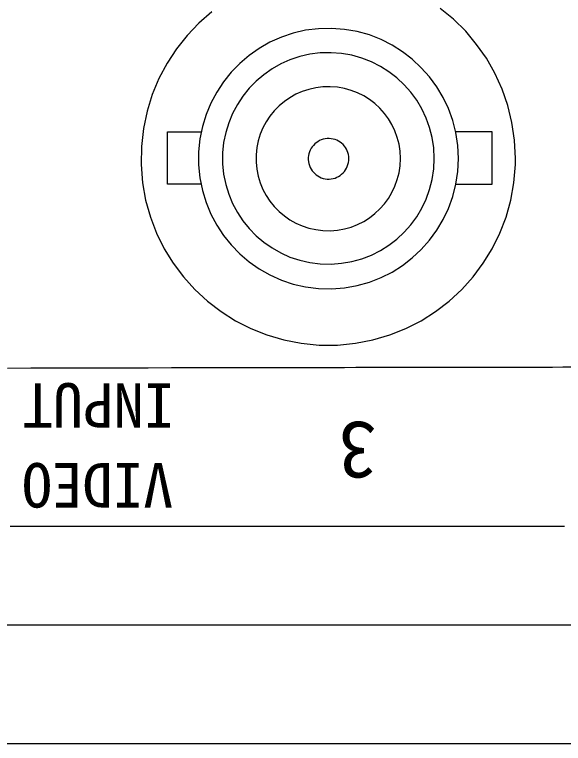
# Model space of a CAD drawing. Units: millimetres on the paper. Extents: x -139 to 141, y -98 to 91.
# Drawn here: x 16.34 to 21.14, y 60.87 to 67.25 of the extents above; entities that cross this region are included whole.
import ezdxf
from ezdxf.enums import TextEntityAlignment as Align

# ---------------------------------------------------------------- set-up
doc = ezdxf.new("R2010")
doc.units = ezdxf.units.MM
doc.layers.add('0-1_外形線', color=4, linetype='Continuous')
doc.styles.add('ＭＳ ゴシック', font='')
doc.styles.get('ＭＳ ゴシック').set_extended_font_data('MS Gothic')

msp = doc.modelspace()

# ---------------------------------------------------------------- linework, layer by layer
at = {"layer": '0-1_外形線'}
msp.add_line((-35.379, 60.871), (39.3, 60.871), dxfattribs=at)
for points in [[(18.065, 67.274), (17.952, 67.175), (17.848, 67.067), (17.755, 66.95), (17.673, 66.825), (17.602, 66.692), (17.543, 66.552), (17.498, 66.406), (17.466, 66.254), (17.448, 66.097), (17.445, 65.937), (17.458, 65.779), (17.485, 65.626), (17.527, 65.478), (17.581, 65.337), (17.648, 65.201)], [(20.72, 65.99), (20.713, 66.15), (20.69, 66.305), (20.654, 66.455), (20.604, 66.599), (20.541, 66.737), (20.467, 66.868), (20.381, 66.99), (20.285, 67.105), (20.178, 67.209), (20.063, 67.304)], [(20.222, 65.992), (20.216, 66.106), (20.199, 66.217), (20.172, 66.324), (20.135, 66.427), (20.088, 66.525), (20.033, 66.618), (19.969, 66.705), (19.897, 66.785), (19.818, 66.859), (19.733, 66.925), (19.642, 66.983), (19.545, 67.032), (19.443, 67.072), (19.336, 67.102), (19.226, 67.121), (19.112, 67.13), (18.997, 67.127), (18.885, 67.113), (18.777, 67.088), (18.673, 67.053), (18.573, 67.008), (18.479, 66.955), (18.391, 66.893), (18.309, 66.823), (18.234, 66.746), (18.166, 66.662), (18.107, 66.572), (18.056, 66.476), (18.014, 66.376), (17.982, 66.271), (17.96, 66.162), (17.948, 66.049), (17.948, 65.934), (17.96, 65.821), (17.982, 65.711), (18.014, 65.606), (18.056, 65.504), (18.107, 65.408), (18.166, 65.318)], [(20.01, 65.992), (20.006, 66.085), (19.992, 66.175), (19.97, 66.262), (19.94, 66.345), (19.902, 66.425), (19.857, 66.501), (19.805, 66.571), (19.747, 66.637), (19.683, 66.697), (19.614, 66.75), (19.539, 66.797), (19.46, 66.837), (19.377, 66.87), (19.29, 66.894), (19.2, 66.91), (19.107, 66.917), (19.013, 66.915), (18.922, 66.903), (18.833, 66.883), (18.748, 66.854), (18.667, 66.818), (18.591, 66.775), (18.519, 66.724), (18.452, 66.668), (18.391, 66.605), (18.336, 66.537), (18.288, 66.464), (18.246, 66.386), (18.212, 66.304), (18.186, 66.219), (18.168, 66.13), (18.159, 66.039), (18.159, 65.945), (18.168, 65.853), (18.186, 65.764), (18.212, 65.678), (18.246, 65.596), (18.288, 65.518), (18.336, 65.445)], [(19.714, 65.992), (19.711, 66.055), (19.702, 66.116), (19.687, 66.176), (19.666, 66.232), (19.64, 66.287), (19.61, 66.338), (19.574, 66.386), (19.535, 66.43), (19.491, 66.471), (19.444, 66.507), (19.393, 66.539), (19.339, 66.566), (19.283, 66.587), (19.224, 66.604), (19.163, 66.615), (19.1, 66.619), (19.036, 66.618), (18.974, 66.61), (18.913, 66.596), (18.856, 66.577), (18.8, 66.553), (18.748, 66.523), (18.699, 66.489), (18.653, 66.451), (18.611, 66.408), (18.573, 66.362), (18.54, 66.313), (18.511, 66.26), (18.488, 66.204), (18.47, 66.146), (18.458, 66.086), (18.451, 66.024), (18.451, 65.96), (18.458, 65.897), (18.47, 65.835), (18.488, 65.777), (18.511, 65.72), (18.54, 65.667), (18.573, 65.617)], [(17.967, 65.767), (17.677, 65.767), (17.677, 66.223), (17.967, 66.223)], [(20.199, 65.767), (20.516, 65.767), (20.516, 66.223), (20.199, 66.223)], [(19.263, 65.99), (19.262, 66.008), (19.259, 66.025), (19.255, 66.042), (19.249, 66.057), (19.242, 66.073), (19.234, 66.087), (19.224, 66.1), (19.213, 66.112), (19.2, 66.124), (19.187, 66.134), (19.173, 66.143), (19.158, 66.15), (19.142, 66.156), (19.125, 66.161), (19.108, 66.164), (19.09, 66.165), (19.073, 66.165), (19.055, 66.162), (19.038, 66.159), (19.022, 66.153), (19.006, 66.147), (18.991, 66.138), (18.978, 66.129), (18.965, 66.118), (18.953, 66.106), (18.942, 66.094), (18.933, 66.08), (18.925, 66.065), (18.919, 66.05), (18.913, 66.033), (18.91, 66.017), (18.908, 65.999), (18.908, 65.981), (18.91, 65.963), (18.913, 65.946), (18.919, 65.929), (18.925, 65.913), (18.933, 65.898), (18.942, 65.884)], [(19.142, 66.156), (19.125, 66.161), (19.108, 66.164), (19.09, 66.165), (19.073, 66.165), (19.055, 66.162), (19.038, 66.159), (19.022, 66.153), (19.006, 66.147), (18.991, 66.138), (18.978, 66.129), (18.965, 66.118), (18.953, 66.106), (18.942, 66.094), (18.933, 66.08), (18.925, 66.065), (18.919, 66.05), (18.913, 66.033), (18.91, 66.017), (18.908, 65.999), (18.908, 65.981), (18.91, 65.963), (18.913, 65.946), (18.919, 65.929), (18.925, 65.913), (18.933, 65.898), (18.942, 65.884), (18.953, 65.871), (18.965, 65.859), (18.978, 65.848), (18.991, 65.838), (19.006, 65.83), (19.022, 65.823), (19.038, 65.817), (19.055, 65.813), (19.073, 65.811), (19.09, 65.811), (19.108, 65.812), (19.125, 65.815), (19.142, 65.82)], [(18.942, 65.884), (18.953, 65.871), (18.965, 65.859), (18.978, 65.848), (18.991, 65.838), (19.006, 65.83), (19.022, 65.823), (19.038, 65.817), (19.055, 65.813), (19.073, 65.811), (19.09, 65.811), (19.108, 65.812), (19.125, 65.815), (19.142, 65.82), (19.158, 65.826), (19.173, 65.834), (19.187, 65.843), (19.2, 65.853), (19.213, 65.865), (19.224, 65.877), (19.234, 65.891), (19.242, 65.906), (19.249, 65.921), (19.255, 65.937), (19.259, 65.955), (19.262, 65.972), (19.263, 65.99), (19.262, 66.008), (19.259, 66.025), (19.255, 66.042), (19.249, 66.057), (19.242, 66.073), (19.234, 66.087), (19.224, 66.1), (19.213, 66.112), (19.2, 66.124), (19.187, 66.134), (19.173, 66.143), (19.158, 66.15), (19.142, 66.156)], [(17.648, 65.201), (17.727, 65.074), (17.816, 64.954), (17.916, 64.843), (18.026, 64.742), (18.145, 64.651), (18.271, 64.571), (18.406, 64.502), (18.547, 64.446), (18.694, 64.403), (18.846, 64.373), (19.003, 64.358), (19.164, 64.358), (19.321, 64.373), (19.474, 64.403), (19.621, 64.446), (19.762, 64.502), (19.896, 64.571), (20.022, 64.651), (20.141, 64.742), (20.25, 64.843), (20.35, 64.954), (20.439, 65.074), (20.518, 65.201), (20.584, 65.337), (20.639, 65.478), (20.68, 65.626), (20.707, 65.779), (20.72, 65.937), (20.72, 65.99)], [(18.166, 65.318), (18.234, 65.234), (18.309, 65.157), (18.391, 65.087), (18.479, 65.025), (18.573, 64.972), (18.673, 64.927), (18.777, 64.892), (18.885, 64.868), (18.997, 64.853), (19.112, 64.851), (19.226, 64.859), (19.336, 64.879), (19.443, 64.909), (19.545, 64.948), (19.642, 64.997), (19.733, 65.055), (19.818, 65.121), (19.897, 65.195), (19.969, 65.275), (20.033, 65.363), (20.088, 65.456), (20.135, 65.554), (20.172, 65.658), (20.199, 65.766), (20.216, 65.877), (20.222, 65.992)], [(18.336, 65.445), (18.391, 65.377), (18.452, 65.314), (18.519, 65.258), (18.591, 65.208), (18.667, 65.164), (18.748, 65.128), (18.833, 65.1), (18.922, 65.08), (19.013, 65.069), (19.107, 65.067), (19.2, 65.074), (19.29, 65.089), (19.377, 65.113), (19.46, 65.145), (19.539, 65.185), (19.614, 65.232), (19.683, 65.285), (19.747, 65.345), (19.805, 65.41), (19.857, 65.481), (19.902, 65.556), (19.94, 65.636), (19.97, 65.72), (19.992, 65.808), (20.006, 65.899), (20.01, 65.992)], [(18.573, 65.617), (18.611, 65.571), (18.653, 65.528), (18.699, 65.489), (18.748, 65.455), (18.8, 65.426), (18.856, 65.401), (18.913, 65.382), (18.974, 65.369), (19.036, 65.361), (19.1, 65.359), (19.163, 65.364), (19.224, 65.375), (19.283, 65.391), (19.339, 65.413), (19.393, 65.44), (19.444, 65.472), (19.491, 65.508), (19.535, 65.549), (19.574, 65.593), (19.61, 65.642), (19.64, 65.693), (19.666, 65.748), (19.687, 65.806), (19.702, 65.866), (19.711, 65.928), (19.714, 65.992)], [(19.142, 65.82), (19.158, 65.826), (19.173, 65.834), (19.187, 65.843), (19.2, 65.853), (19.213, 65.865), (19.224, 65.877), (19.234, 65.891), (19.242, 65.906), (19.249, 65.921), (19.255, 65.937), (19.259, 65.955), (19.262, 65.972), (19.263, 65.99)], [(16.277, 64.157), (16.482, 64.158), (16.892, 64.158), (17.302, 64.159), (17.507, 64.159), (17.711, 64.16), (17.915, 64.16), (18.119, 64.161), (18.22, 64.161), (18.322, 64.161), (18.423, 64.161), (18.524, 64.161), (18.625, 64.161), (18.725, 64.162), (18.826, 64.162), (18.926, 64.162), (19.026, 64.162), (19.125, 64.162), (19.225, 64.162), (19.324, 64.163), (19.423, 64.163), (19.521, 64.163), (19.619, 64.163), (19.717, 64.163), (19.814, 64.163), (19.911, 64.164), (20.008, 64.164), (20.104, 64.164), (20.2, 64.164), (20.296, 64.164), (20.391, 64.164), (20.486, 64.165), (20.58, 64.165), (20.674, 64.165), (20.767, 64.165), (20.86, 64.165), (20.952, 64.165), (21.044, 64.165)], [(21.044, 64.165), (21.135, 64.166), (21.226, 64.166)], [(16.497, 62.77), (16.3, 62.77)], [(21.15, 62.77), (21.063, 62.77), (20.976, 62.77), (20.888, 62.77), (20.8, 62.77), (20.711, 62.77), (20.621, 62.77), (20.532, 62.77), (20.441, 62.77), (20.351, 62.77), (20.26, 62.77), (20.168, 62.77), (20.076, 62.77), (19.984, 62.77), (19.891, 62.77), (19.798, 62.77), (19.705, 62.77), (19.611, 62.77), (19.517, 62.77), (19.422, 62.77), (19.328, 62.77), (19.233, 62.77), (19.137, 62.77), (19.042, 62.77), (18.946, 62.77), (18.85, 62.77), (18.753, 62.77), (18.657, 62.77), (18.56, 62.77), (18.463, 62.77), (18.365, 62.77), (18.268, 62.77), (18.073, 62.77), (17.877, 62.77), (17.68, 62.77), (17.484, 62.77), (17.287, 62.77), (16.892, 62.77), (16.497, 62.77)], [(21.312, 61.905), (20.896, 61.905), (20.48, 61.905), (20.063, 61.905), (19.647, 61.905), (19.439, 61.905), (19.231, 61.905), (19.024, 61.905), (18.816, 61.905), (18.609, 61.905), (18.402, 61.905), (18.195, 61.905), (17.989, 61.905), (17.885, 61.905), (17.782, 61.905), (17.679, 61.905), (17.576, 61.905), (17.474, 61.905), (17.371, 61.905), (17.268, 61.905), (17.166, 61.905), (17.063, 61.905), (16.961, 61.905), (16.859, 61.905), (16.757, 61.905), (16.655, 61.905), (16.553, 61.905), (16.451, 61.905), (16.349, 61.905), (16.248, 61.905)]]:
    msp.add_lwpolyline(points, dxfattribs=at)

# ---------------------------------------------------------------- texts
at = {"layer": '0-1_外形線', "style": 'ＭＳ ゴシック'}
for s, height, p in [('INPUT', 0.3897, (17.735, 64.141)), ('3', 0.501, (19.506, 63.836)), ('VIDEO', 0.3897, (17.728, 63.442))]:
    msp.add_text(s, height=height, rotation=180, dxfattribs=at).set_placement(p, align=Align.BOTTOM_LEFT)

doc.saveas('drawing.dxf')
